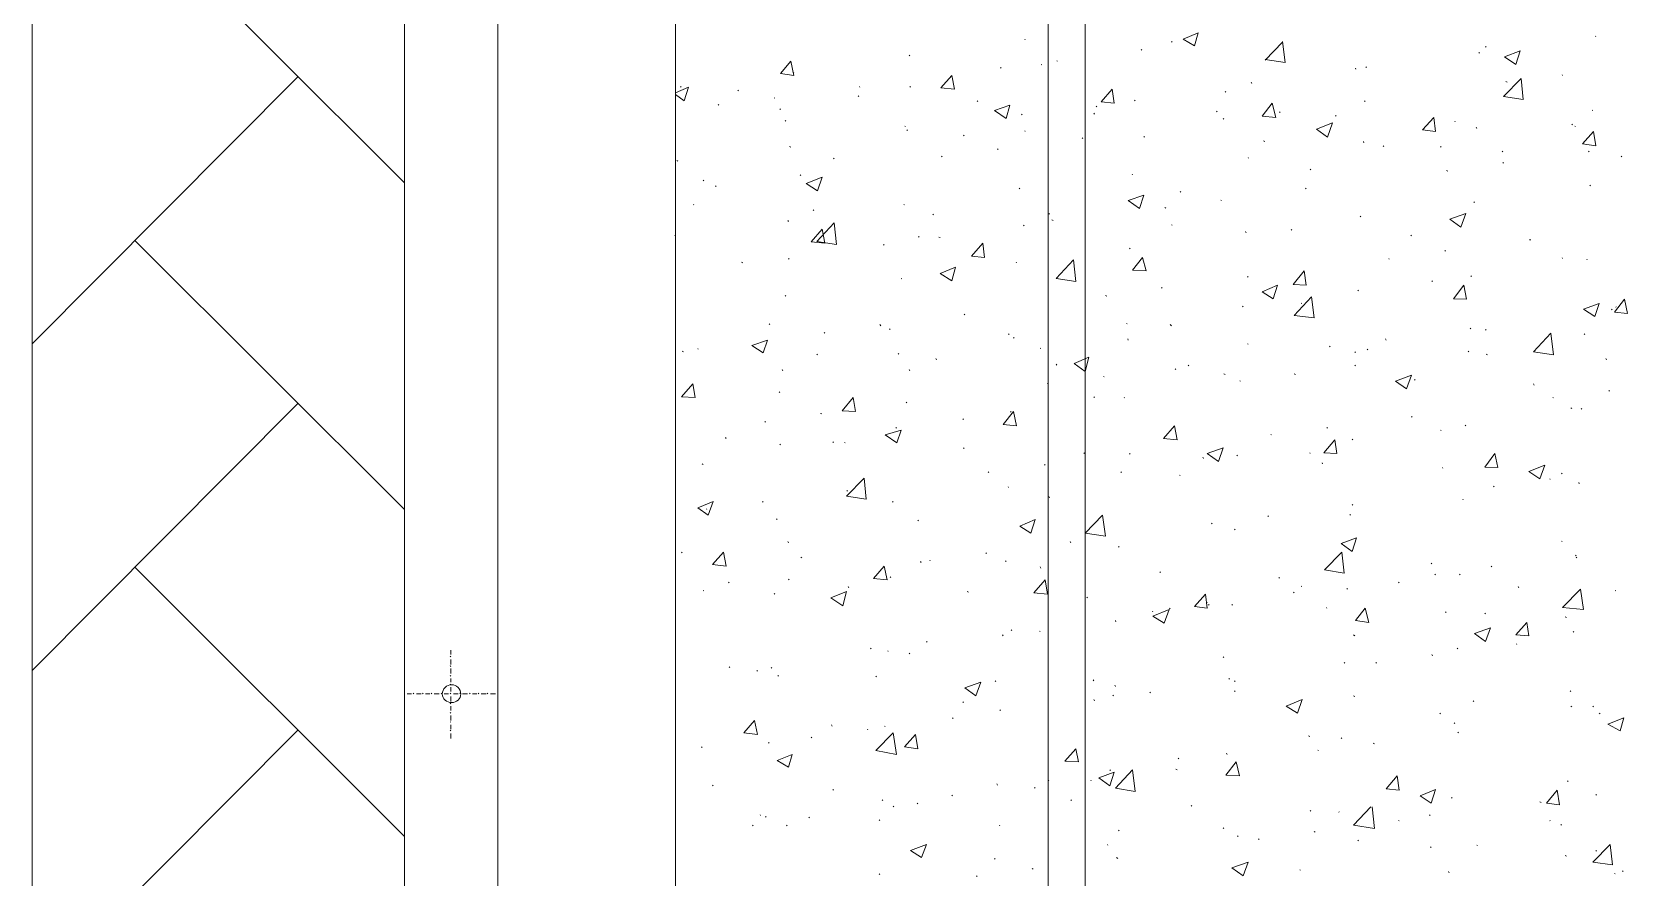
# Model space of a CAD drawing. Header units: millimetres. Extents: x 2928 to 3112, y 1220 to 1280.
# Drawn here: x 2939.241 to 2943.566, y 1258.21 to 1260.496 of the extents above; entities that cross this region are included whole.
import ezdxf

# ---------------------------------------------------------------- set-up
doc = ezdxf.new("R2010")
doc.units = ezdxf.units.MM

msp = doc.modelspace()

# ---------------------------------------------------------------- linework, layer by layer
at = {"color": 7, "linetype": 'Continuous', "lineweight": 5, "true_color": 0x000007}
msp.add_lwpolyline([(2939.24129, 1264.04895), (2939.24129, 1239.30359), (2939.24129, 1239.30359)], dxfattribs=at)
at = {"color": 252, "linetype": 'Continuous', "lineweight": 13, "true_color": 0x989898}
msp.add_lwpolyline([(2982.2769, 1240.06027), (2940.24797, 1240.06027), (2940.24797, 1263.2906), (2982.2769, 1263.2906)], close=True, dxfattribs=at)
at = {"color": 7, "linetype": 'Continuous', "lineweight": 20, "true_color": 0x000007}
msp.add_lwpolyline([(2954.85818, 1263.03893), (2954.85818, 1263.2906), (2940.24797, 1263.2906), (2940.24797, 1240.06027), (2954.82318, 1240.06027), (2954.82318, 1240.31361), (2940.49964, 1240.31361), (2940.49964, 1263.03893)], close=True, dxfattribs=at)
at = {"color": 253, "linetype": 'Continuous', "lineweight": 5, "true_color": 0x9a9a9a}
for points in [[(2940.97965, 1262.56226), (2981.54689, 1262.56226), (2981.54689, 1240.79028), (2940.97965, 1240.79028)], [(2941.98633, 1261.55224), (2980.53854, 1261.55224), (2980.53854, 1241.8003), (2941.98633, 1241.8003)]]:
    msp.add_lwpolyline(points, close=True, dxfattribs=at)
msp.add_lwpolyline([(2961.2116, 1241.9003), (2942.08633, 1241.9003), (2942.08633, 1247.74538), (2950.25144, 1247.74538), (2950.25144, 1256.61384), (2942.08633, 1256.61384), (2942.08633, 1261.45224), (2961.2116, 1261.45224), (2961.2116, 1249.1904)], dxfattribs=at)
at = {"color": 9, "linetype": 'Continuous', "lineweight": 13, "true_color": 0xbababa}
for points in [[(2940.24797, 1260.08889), (2939.51796, 1260.81723), (2939.51796, 1260.81723)], [(2939.24129, 1259.65388), (2939.95963, 1260.37556), (2939.95963, 1260.37556)], [(2940.24797, 1259.20554), (2939.51796, 1259.93389), (2939.51796, 1259.93389)], [(2939.24129, 1258.77054), (2939.95963, 1259.49221), (2939.95963, 1259.49221)], [(2940.24797, 1258.3222), (2939.51796, 1259.05054), (2939.51796, 1259.05054)], [(2939.24129, 1257.88719), (2939.95963, 1258.60887), (2939.95963, 1258.60887)]]:
    msp.add_lwpolyline(points, dxfattribs=at)
at = {"color": 92, "linetype": 'Continuous', "lineweight": 13, "true_color": 0x00b800}
for points in [[(2941.92466, 1260.47556), (2941.92299, 1260.47723), (2941.92299, 1260.47723)], [(2942.32133, 1260.4689), (2942.31966, 1260.47056), (2942.31966, 1260.47056)], [(2942.35133, 1260.47723), (2942.39133, 1260.4939), (2942.39133, 1260.4939)], [(2942.35133, 1260.47723), (2942.38133, 1260.4589), (2942.38133, 1260.4589)], [(2942.38133, 1260.4589), (2942.39133, 1260.4939), (2942.39133, 1260.4939)], [(2942.573, 1260.42056), (2942.61967, 1260.4689), (2942.61967, 1260.4689)], [(2942.62634, 1260.41389), (2942.61967, 1260.47056), (2942.61967, 1260.47056)], [(2943.16968, 1260.45556), (2943.16801, 1260.45723), (2943.16801, 1260.45723)], [(2943.46635, 1260.4839), (2943.46468, 1260.48556), (2943.46468, 1260.48556)], [(2941.26298, 1260.38389), (2941.29132, 1260.41723), (2941.29132, 1260.41723)], [(2941.29965, 1260.37889), (2941.29132, 1260.41723), (2941.29132, 1260.41723)], [(2941.61299, 1260.43223), (2941.61132, 1260.4339), (2941.61132, 1260.4339)], [(2942.01133, 1260.41723), (2942.00966, 1260.41889), (2942.00966, 1260.41889)], [(2942.23966, 1260.44723), (2942.238, 1260.4489), (2942.238, 1260.4489)], [(2942.573, 1260.42223), (2942.62634, 1260.41389), (2942.62634, 1260.41389)], [(2943.15134, 1260.4389), (2943.14968, 1260.44056), (2943.14968, 1260.44056)], [(2943.21968, 1260.42889), (2943.26135, 1260.44556), (2943.26135, 1260.44556)], [(2943.21968, 1260.42889), (2943.24968, 1260.40889), (2943.24968, 1260.40889)], [(2943.24968, 1260.40889), (2943.26135, 1260.44556), (2943.26135, 1260.44556)], [(2941.26298, 1260.38389), (2941.29965, 1260.37889), (2941.29965, 1260.37889)], [(2941.29965, 1260.38556), (2941.29798, 1260.38723), (2941.29798, 1260.38723)], [(2941.69632, 1260.34556), (2941.72632, 1260.37889), (2941.72632, 1260.37889)], [(2941.73299, 1260.34223), (2941.72632, 1260.37889), (2941.72632, 1260.37889)], [(2941.85966, 1260.39889), (2941.85799, 1260.40056), (2941.85799, 1260.40056)], [(2941.96966, 1260.40723), (2941.96799, 1260.40889), (2941.96799, 1260.40889)], [(2942.81801, 1260.39556), (2942.81634, 1260.39889), (2942.81634, 1260.39889)], [(2942.84634, 1260.40056), (2942.84467, 1260.40223), (2942.84467, 1260.40223)], [(2943.21634, 1260.32223), (2943.26468, 1260.37056), (2943.26468, 1260.37056)], [(2943.26968, 1260.31389), (2943.26468, 1260.37056), (2943.26468, 1260.37056)], [(2943.37635, 1260.37889), (2943.37468, 1260.38056), (2943.37468, 1260.38056)], [(2940.97965, 1260.33223), (2941.01465, 1260.34723), (2941.01465, 1260.34723)], [(2940.97965, 1260.32723), (2941.00298, 1260.31056), (2941.00298, 1260.31056)], [(2940.99465, 1260.34723), (2940.99298, 1260.34889), (2940.99298, 1260.34889)], [(2941.00298, 1260.31056), (2941.01465, 1260.34723), (2941.01465, 1260.34723)], [(2941.14965, 1260.33723), (2941.14798, 1260.33889), (2941.14798, 1260.33889)], [(2941.47465, 1260.32223), (2941.47299, 1260.32389), (2941.47299, 1260.32389)], [(2941.47799, 1260.34723), (2941.47632, 1260.34889), (2941.47632, 1260.34889)], [(2941.61465, 1260.34723), (2941.61299, 1260.34889), (2941.61299, 1260.34889)], [(2941.69632, 1260.34556), (2941.73299, 1260.34223), (2941.73299, 1260.34223)], [(2942.12966, 1260.30723), (2942.15966, 1260.34223), (2942.15966, 1260.34223)], [(2942.16466, 1260.30389), (2942.15966, 1260.34223), (2942.15966, 1260.34223)], [(2942.46633, 1260.33389), (2942.46467, 1260.33556), (2942.46467, 1260.33556)], [(2942.53633, 1260.35723), (2942.53467, 1260.36056), (2942.53467, 1260.36056)], [(2943.22634, 1260.36056), (2943.22301, 1260.36223), (2943.22301, 1260.36223)], [(2941.09631, 1260.29889), (2941.09465, 1260.30056), (2941.09465, 1260.30056)], [(2941.24798, 1260.31723), (2941.24632, 1260.31889), (2941.24632, 1260.31889)], [(2941.26298, 1260.28723), (2941.26132, 1260.28889), (2941.26132, 1260.28889)], [(2941.79632, 1260.30889), (2941.79466, 1260.31056), (2941.79466, 1260.31056)], [(2941.84132, 1260.28389), (2941.88299, 1260.29889), (2941.88299, 1260.29889)], [(2941.84132, 1260.28389), (2941.87299, 1260.26223), (2941.87299, 1260.26223)], [(2941.87299, 1260.26223), (2941.88299, 1260.29889), (2941.88299, 1260.29889)], [(2942.118, 1260.29389), (2942.11633, 1260.29556), (2942.11633, 1260.29556)], [(2942.12966, 1260.30723), (2942.16466, 1260.30389), (2942.16466, 1260.30389)], [(2942.22133, 1260.31056), (2942.21966, 1260.31223), (2942.21966, 1260.31223)], [(2942.443, 1260.28056), (2942.44133, 1260.28223), (2942.44133, 1260.28223)], [(2942.56467, 1260.26889), (2942.59134, 1260.30389), (2942.59134, 1260.30389)], [(2942.60134, 1260.26556), (2942.59134, 1260.30389), (2942.59134, 1260.30389)], [(2942.613, 1260.27889), (2942.61134, 1260.28056), (2942.61134, 1260.28056)], [(2942.84301, 1260.30889), (2942.84134, 1260.31056), (2942.84134, 1260.31056)], [(2943.21634, 1260.32223), (2943.26968, 1260.31389), (2943.26968, 1260.31389)], [(2943.45801, 1260.28389), (2943.45635, 1260.28556), (2943.45635, 1260.28556)], [(2941.27798, 1260.25556), (2941.27632, 1260.25723), (2941.27632, 1260.25723)], [(2941.60132, 1260.24056), (2941.59965, 1260.24223), (2941.59965, 1260.24223)], [(2941.91633, 1260.27223), (2941.91466, 1260.27389), (2941.91466, 1260.27389)], [(2942.11133, 1260.27389), (2942.10966, 1260.27723), (2942.10966, 1260.27723)], [(2942.46133, 1260.26056), (2942.45967, 1260.26223), (2942.45967, 1260.26223)], [(2942.56467, 1260.26889), (2942.60134, 1260.26556), (2942.60134, 1260.26556)], [(2942.71134, 1260.23389), (2942.75467, 1260.25056), (2942.75467, 1260.25056)], [(2942.74134, 1260.21223), (2942.75467, 1260.25056), (2942.75467, 1260.25056)], [(2942.76467, 1260.26889), (2942.763, 1260.27056), (2942.763, 1260.27056)], [(2942.99801, 1260.23223), (2943.02801, 1260.26556), (2943.02801, 1260.26556)], [(2943.03301, 1260.22723), (2943.02801, 1260.26556), (2943.02801, 1260.26556)], [(2943.08634, 1260.25389), (2943.08468, 1260.25556), (2943.08468, 1260.25556)], [(2943.14468, 1260.23556), (2943.14301, 1260.23889), (2943.14301, 1260.23889)], [(2943.40301, 1260.24556), (2943.40135, 1260.24723), (2943.40135, 1260.24723)], [(2943.41135, 1260.24056), (2943.40968, 1260.24223), (2943.40968, 1260.24223)], [(2941.60632, 1260.23056), (2941.60465, 1260.23223), (2941.60465, 1260.23223)], [(2941.75966, 1260.21556), (2941.75799, 1260.21723), (2941.75799, 1260.21723)], [(2941.92466, 1260.22723), (2941.92299, 1260.22889), (2941.92299, 1260.22889)], [(2942.07966, 1260.20889), (2942.07799, 1260.21056), (2942.07799, 1260.21056)], [(2942.24633, 1260.21223), (2942.24466, 1260.21389), (2942.24466, 1260.21389)], [(2942.57134, 1260.20056), (2942.568, 1260.20223), (2942.568, 1260.20223)], [(2942.71134, 1260.23389), (2942.74134, 1260.21223), (2942.74134, 1260.21223)], [(2942.83967, 1260.19723), (2942.83801, 1260.20056), (2942.83801, 1260.20056)], [(2942.99801, 1260.23223), (2943.03301, 1260.22723), (2943.03301, 1260.22723)], [(2943.42968, 1260.19389), (2943.45968, 1260.22723), (2943.45968, 1260.22723)], [(2943.42968, 1260.19389), (2943.46635, 1260.18889), (2943.46635, 1260.18889)], [(2943.46635, 1260.18889), (2943.45968, 1260.22723), (2943.45968, 1260.22723)], [(2941.29132, 1260.18556), (2941.28798, 1260.18722), (2941.28798, 1260.18722)], [(2941.40799, 1260.15389), (2941.40632, 1260.15556), (2941.40632, 1260.15556)], [(2941.69966, 1260.15889), (2941.69799, 1260.16056), (2941.69799, 1260.16056)], [(2941.85132, 1260.17889), (2941.84966, 1260.18056), (2941.84966, 1260.18056)], [(2942.528, 1260.15556), (2942.52633, 1260.15722), (2942.52633, 1260.15722)], [(2942.89301, 1260.18722), (2942.89134, 1260.18889), (2942.89134, 1260.18889)], [(2943.04801, 1260.18556), (2943.04634, 1260.18722), (2943.04634, 1260.18722)], [(2943.21468, 1260.17222), (2943.21301, 1260.17389), (2943.21301, 1260.17389)], [(2943.44801, 1260.17222), (2943.44635, 1260.17389), (2943.44635, 1260.17389)], [(2943.53635, 1260.15889), (2943.53468, 1260.16056), (2943.53468, 1260.16056)], [(2940.98631, 1260.14722), (2940.98298, 1260.14889), (2940.98298, 1260.14889)], [(2941.31798, 1260.10889), (2941.31632, 1260.11056), (2941.31632, 1260.11056)], [(2942.21466, 1260.11056), (2942.213, 1260.11222), (2942.213, 1260.11222)], [(2942.69634, 1260.12389), (2942.69467, 1260.12556), (2942.69467, 1260.12556)], [(2943.06634, 1260.12056), (2943.06301, 1260.12222), (2943.06301, 1260.12222)], [(2943.21634, 1260.14222), (2943.21468, 1260.14389), (2943.21468, 1260.14389)], [(2941.05631, 1260.09389), (2941.05465, 1260.09556), (2941.05465, 1260.09556)], [(2941.08965, 1260.07889), (2941.08798, 1260.08056), (2941.08798, 1260.08056)], [(2941.33298, 1260.08722), (2941.37632, 1260.10389), (2941.37632, 1260.10389)], [(2941.33298, 1260.08722), (2941.36298, 1260.06722), (2941.36298, 1260.06722)], [(2941.36298, 1260.06722), (2941.37632, 1260.10389), (2941.37632, 1260.10389)], [(2941.90966, 1260.07222), (2941.90799, 1260.07389), (2941.90799, 1260.07389)], [(2942.34467, 1260.06389), (2942.343, 1260.06556), (2942.343, 1260.06556)], [(2942.683, 1260.07222), (2942.68134, 1260.07389), (2942.68134, 1260.07389)], [(2943.45135, 1260.08056), (2943.44968, 1260.08222), (2943.44968, 1260.08222)], [(2941.02965, 1260.02889), (2941.02798, 1260.03056), (2941.02798, 1260.03056)], [(2941.59799, 1260.02889), (2941.59632, 1260.03056), (2941.59632, 1260.03056)], [(2942.203, 1260.04056), (2942.24466, 1260.05556), (2942.24466, 1260.05556)], [(2942.203, 1260.04056), (2942.233, 1260.01889), (2942.233, 1260.01889)], [(2942.233, 1260.01889), (2942.24466, 1260.05556), (2942.24466, 1260.05556)], [(2942.30466, 1260.02056), (2942.30133, 1260.02222), (2942.30133, 1260.02222)], [(2942.45467, 1260.04056), (2942.453, 1260.04222), (2942.453, 1260.04222)], [(2943.13801, 1260.03556), (2943.13634, 1260.03722), (2943.13634, 1260.03722)], [(2941.28465, 1259.98389), (2941.28298, 1259.98722), (2941.28298, 1259.98722)], [(2941.35298, 1260.01389), (2941.35132, 1260.01556), (2941.35132, 1260.01556)], [(2941.36132, 1259.93055), (2941.40799, 1259.98056), (2941.40799, 1259.98056)], [(2941.41465, 1259.92222), (2941.40799, 1259.98056), (2941.40799, 1259.98056)], [(2941.67632, 1260.00222), (2941.67466, 1260.00389), (2941.67466, 1260.00389)], [(2941.98966, 1260.00389), (2941.98799, 1260.00556), (2941.98799, 1260.00556)], [(2941.99966, 1259.98722), (2941.99633, 1259.98889), (2941.99633, 1259.98889)], [(2942.83134, 1259.99722), (2942.82967, 1259.99889), (2942.82967, 1259.99889)], [(2943.07134, 1259.99056), (2943.11468, 1260.00556), (2943.11468, 1260.00556)], [(2943.07134, 1259.99056), (2943.10134, 1259.96889), (2943.10134, 1259.96889)], [(2943.10134, 1259.96889), (2943.11468, 1260.00556), (2943.11468, 1260.00556)], [(2940.97965, 1259.94555), (2940.97798, 1259.94722), (2940.97798, 1259.94722)], [(2941.34632, 1259.92889), (2941.37632, 1259.96389), (2941.37632, 1259.96389)], [(2941.38298, 1259.92555), (2941.37632, 1259.96389), (2941.37632, 1259.96389)], [(2941.63799, 1259.94222), (2941.63632, 1259.94389), (2941.63632, 1259.94389)], [(2941.69466, 1259.94055), (2941.69132, 1259.94222), (2941.69132, 1259.94222)], [(2941.92133, 1259.97222), (2941.91966, 1259.97389), (2941.91966, 1259.97389)], [(2942.32133, 1259.97389), (2942.31966, 1259.97556), (2942.31966, 1259.97556)], [(2942.52133, 1259.95389), (2942.51967, 1259.95722), (2942.51967, 1259.95722)], [(2942.64467, 1259.96055), (2942.643, 1259.96222), (2942.643, 1259.96222)], [(2942.96801, 1259.94555), (2942.96634, 1259.94722), (2942.96634, 1259.94722)], [(2943.28801, 1259.93389), (2943.28635, 1259.93555), (2943.28635, 1259.93555)], [(2943.28968, 1259.93389), (2943.28801, 1259.93555), (2943.28801, 1259.93555)], [(2941.34632, 1259.92889), (2941.38298, 1259.92555), (2941.38298, 1259.92555)], [(2941.36132, 1259.93055), (2941.41465, 1259.92222), (2941.41465, 1259.92222)], [(2941.54299, 1259.92055), (2941.54132, 1259.92222), (2941.54132, 1259.92222)], [(2941.77966, 1259.89055), (2941.80966, 1259.92555), (2941.80966, 1259.92555)], [(2941.77966, 1259.89055), (2941.81466, 1259.88722), (2941.81466, 1259.88722)], [(2941.81466, 1259.88722), (2941.80966, 1259.92555), (2941.80966, 1259.92555)], [(2942.208, 1259.91055), (2942.20633, 1259.91222), (2942.20633, 1259.91222)], [(2943.05968, 1259.90389), (2943.05801, 1259.90555), (2943.05801, 1259.90555)], [(2941.16132, 1259.87222), (2941.15798, 1259.87389), (2941.15798, 1259.87389)], [(2941.28632, 1259.88222), (2941.28465, 1259.88389), (2941.28465, 1259.88389)], [(2941.69466, 1259.84389), (2941.73632, 1259.86055), (2941.73632, 1259.86055)], [(2941.72632, 1259.82389), (2941.73632, 1259.86055), (2941.73632, 1259.86055)], [(2941.90133, 1259.87222), (2941.89966, 1259.87389), (2941.89966, 1259.87389)], [(2942.00799, 1259.83055), (2942.05466, 1259.88055), (2942.05466, 1259.88055)], [(2942.06133, 1259.82222), (2942.05466, 1259.88055), (2942.05466, 1259.88055)], [(2942.21466, 1259.85222), (2942.24133, 1259.88722), (2942.24133, 1259.88722)], [(2942.21466, 1259.85222), (2942.25133, 1259.85055), (2942.25133, 1259.85055)], [(2942.25133, 1259.85055), (2942.24133, 1259.88722), (2942.24133, 1259.88722)], [(2942.648, 1259.81389), (2942.678, 1259.85055), (2942.678, 1259.85055)], [(2942.683, 1259.81222), (2942.678, 1259.85055), (2942.678, 1259.85055)], [(2942.90801, 1259.88222), (2942.90634, 1259.88389), (2942.90634, 1259.88389)], [(2943.37635, 1259.88389), (2943.37468, 1259.88555), (2943.37468, 1259.88555)], [(2943.44301, 1259.88055), (2943.44135, 1259.88222), (2943.44135, 1259.88222)], [(2941.59132, 1259.82889), (2941.58965, 1259.83055), (2941.58965, 1259.83055)], [(2941.69466, 1259.84389), (2941.72632, 1259.82389), (2941.72632, 1259.82389)], [(2942.00799, 1259.83055), (2942.06133, 1259.82222), (2942.06133, 1259.82222)], [(2942.29466, 1259.80389), (2942.293, 1259.80555), (2942.293, 1259.80555)], [(2942.52633, 1259.83389), (2942.52467, 1259.83555), (2942.52467, 1259.83555)], [(2942.56467, 1259.79389), (2942.60634, 1259.81222), (2942.60634, 1259.81222)], [(2942.59467, 1259.77555), (2942.60634, 1259.81222), (2942.60634, 1259.81222)], [(2942.648, 1259.81389), (2942.683, 1259.81222), (2942.683, 1259.81222)], [(2943.02467, 1259.82222), (2943.02301, 1259.82389), (2943.02301, 1259.82389)], [(2943.08134, 1259.77555), (2943.10968, 1259.81222), (2943.10968, 1259.81222)], [(2943.11634, 1259.77389), (2943.10968, 1259.81222), (2943.10968, 1259.81222)], [(2943.12968, 1259.83555), (2943.12801, 1259.83722), (2943.12801, 1259.83722)], [(2941.27798, 1259.78222), (2941.27632, 1259.78389), (2941.27632, 1259.78389)], [(2942.14466, 1259.78222), (2942.14133, 1259.78389), (2942.14133, 1259.78389)], [(2942.56467, 1259.79389), (2942.59467, 1259.77555), (2942.59467, 1259.77555)], [(2942.65134, 1259.73055), (2942.698, 1259.78055), (2942.698, 1259.78055)], [(2942.67134, 1259.76222), (2942.66967, 1259.76389), (2942.66967, 1259.76389)], [(2942.70467, 1259.72388), (2942.698, 1259.78055), (2942.698, 1259.78055)], [(2942.82467, 1259.79722), (2942.82301, 1259.79889), (2942.82301, 1259.79889)], [(2943.08134, 1259.77555), (2943.11634, 1259.77389), (2943.11634, 1259.77389)], [(2943.43301, 1259.74722), (2943.47468, 1259.76222), (2943.47468, 1259.76222)], [(2943.46301, 1259.72722), (2943.47468, 1259.76222), (2943.47468, 1259.76222)], [(2943.51635, 1259.73889), (2943.54302, 1259.77389), (2943.54302, 1259.77389)], [(2943.55135, 1259.73555), (2943.54302, 1259.77389), (2943.54302, 1259.77389)], [(2941.76132, 1259.73222), (2941.75966, 1259.73389), (2941.75966, 1259.73389)], [(2942.513, 1259.75389), (2942.51133, 1259.75555), (2942.51133, 1259.75555)], [(2942.65134, 1259.73055), (2942.70467, 1259.72388), (2942.70467, 1259.72388)], [(2943.43301, 1259.74722), (2943.46301, 1259.72722), (2943.46301, 1259.72722)], [(2943.50968, 1259.74555), (2943.50802, 1259.74722), (2943.50802, 1259.74722)], [(2943.51635, 1259.73889), (2943.55135, 1259.73555), (2943.55135, 1259.73555)], [(2943.52135, 1259.75222), (2943.51968, 1259.75389), (2943.51968, 1259.75389)], [(2941.23465, 1259.70555), (2941.23298, 1259.70722), (2941.23298, 1259.70722)], [(2941.38298, 1259.68222), (2941.38132, 1259.68388), (2941.38132, 1259.68388)], [(2941.53465, 1259.70222), (2941.53132, 1259.70555), (2941.53132, 1259.70555)], [(2941.55965, 1259.69222), (2941.55799, 1259.69388), (2941.55799, 1259.69388)], [(2941.88133, 1259.67888), (2941.87966, 1259.68055), (2941.87966, 1259.68055)], [(2942.19966, 1259.70722), (2942.198, 1259.70888), (2942.198, 1259.70888)], [(2942.31966, 1259.70222), (2942.31633, 1259.70555), (2942.31633, 1259.70555)], [(2943.12801, 1259.69388), (2943.12634, 1259.69555), (2943.12634, 1259.69555)], [(2943.16968, 1259.69055), (2943.16801, 1259.69222), (2943.16801, 1259.69222)], [(2943.29801, 1259.63222), (2943.34468, 1259.68222), (2943.34468, 1259.68222)], [(2943.35135, 1259.62388), (2943.34468, 1259.68222), (2943.34468, 1259.68222)], [(2943.43635, 1259.67888), (2943.43468, 1259.68055), (2943.43468, 1259.68055)], [(2941.00131, 1259.63222), (2940.99798, 1259.63388), (2940.99798, 1259.63388)], [(2941.04131, 1259.63888), (2941.03965, 1259.64055), (2941.03965, 1259.64055)], [(2941.18632, 1259.64888), (2941.22798, 1259.66388), (2941.22798, 1259.66388)], [(2941.18632, 1259.64888), (2941.21632, 1259.62888), (2941.21632, 1259.62888)], [(2941.21632, 1259.62888), (2941.22798, 1259.66388), (2941.22798, 1259.66388)], [(2941.89466, 1259.66888), (2941.89299, 1259.67055), (2941.89299, 1259.67055)], [(2941.96633, 1259.64055), (2941.96466, 1259.64222), (2941.96466, 1259.64222)], [(2942.203, 1259.66388), (2942.20133, 1259.66722), (2942.20133, 1259.66722)], [(2942.52633, 1259.65222), (2942.52467, 1259.65388), (2942.52467, 1259.65388)], [(2942.748, 1259.64555), (2942.74634, 1259.64722), (2942.74634, 1259.64722)], [(2942.81634, 1259.63055), (2942.81467, 1259.63222), (2942.81467, 1259.63222)], [(2942.84967, 1259.63722), (2942.84801, 1259.63888), (2942.84801, 1259.63888)], [(2942.89967, 1259.66388), (2942.89801, 1259.66722), (2942.89801, 1259.66722)], [(2943.12301, 1259.63222), (2943.12134, 1259.63388), (2943.12134, 1259.63388)], [(2943.29801, 1259.63222), (2943.35135, 1259.62388), (2943.35135, 1259.62388)], [(2941.36298, 1259.62388), (2941.36132, 1259.62555), (2941.36132, 1259.62555)], [(2941.58299, 1259.62555), (2941.58132, 1259.62722), (2941.58132, 1259.62722)], [(2941.68466, 1259.61055), (2941.68299, 1259.61388), (2941.68299, 1259.61388)], [(2942.00966, 1259.59555), (2942.00799, 1259.59888), (2942.00799, 1259.59888)], [(2942.05633, 1259.60055), (2942.09633, 1259.61722), (2942.09633, 1259.61722)], [(2942.05633, 1259.60055), (2942.08633, 1259.57888), (2942.08633, 1259.57888)], [(2942.08633, 1259.57888), (2942.09633, 1259.61722), (2942.09633, 1259.61722)], [(2942.36633, 1259.59388), (2942.36467, 1259.59555), (2942.36467, 1259.59555)], [(2942.81634, 1259.59388), (2942.81467, 1259.59555), (2942.81467, 1259.59555)], [(2943.17301, 1259.62388), (2943.16968, 1259.62555), (2943.16968, 1259.62555)], [(2943.49468, 1259.61055), (2943.49301, 1259.61388), (2943.49301, 1259.61388)], [(2940.99631, 1259.51055), (2941.02631, 1259.54555), (2941.02631, 1259.54555)], [(2941.03298, 1259.50888), (2941.02631, 1259.54555), (2941.02631, 1259.54555)], [(2941.26965, 1259.58055), (2941.26798, 1259.58388), (2941.26798, 1259.58388)], [(2941.61299, 1259.58055), (2941.61132, 1259.58388), (2941.61132, 1259.58388)], [(2941.98633, 1259.54555), (2941.98466, 1259.54722), (2941.98466, 1259.54722)], [(2942.138, 1259.56388), (2942.13633, 1259.56555), (2942.13633, 1259.56555)], [(2942.33133, 1259.58388), (2942.32967, 1259.58555), (2942.32967, 1259.58555)], [(2942.46467, 1259.57055), (2942.46133, 1259.57222), (2942.46133, 1259.57222)], [(2942.50633, 1259.55222), (2942.50467, 1259.55388), (2942.50467, 1259.55388)], [(2942.65467, 1259.57055), (2942.65134, 1259.57222), (2942.65134, 1259.57222)], [(2942.92467, 1259.55222), (2942.96801, 1259.56888), (2942.96801, 1259.56888)], [(2942.92467, 1259.55222), (2942.95467, 1259.53222), (2942.95467, 1259.53222)], [(2942.95467, 1259.53222), (2942.96801, 1259.56888), (2942.96801, 1259.56888)], [(2942.97801, 1259.55555), (2942.97634, 1259.55722), (2942.97634, 1259.55722)], [(2943.29968, 1259.54222), (2943.29801, 1259.54555), (2943.29801, 1259.54555)], [(2940.99631, 1259.51055), (2941.03298, 1259.50888), (2941.03298, 1259.50888)], [(2941.26132, 1259.52222), (2941.25965, 1259.52388), (2941.25965, 1259.52388)], [(2941.42965, 1259.47221), (2941.45965, 1259.50888), (2941.45965, 1259.50888)], [(2941.46632, 1259.47055), (2941.45965, 1259.50888), (2941.45965, 1259.50888)], [(2942.11133, 1259.50888), (2942.10966, 1259.51055), (2942.10966, 1259.51055)], [(2942.193, 1259.50722), (2942.19133, 1259.50888), (2942.19133, 1259.50888)], [(2943.35135, 1259.50722), (2943.34968, 1259.50888), (2943.34968, 1259.50888)], [(2943.50302, 1259.52555), (2943.50135, 1259.52722), (2943.50135, 1259.52722)], [(2941.37465, 1259.46388), (2941.37132, 1259.46555), (2941.37132, 1259.46555)], [(2941.42965, 1259.47221), (2941.46632, 1259.47055), (2941.46632, 1259.47055)], [(2941.60465, 1259.49388), (2941.60299, 1259.49555), (2941.60299, 1259.49555)], [(2941.86466, 1259.43555), (2941.89299, 1259.47055), (2941.89299, 1259.47055)], [(2941.88633, 1259.46888), (2941.88466, 1259.47055), (2941.88466, 1259.47055)], [(2941.90133, 1259.43221), (2941.89299, 1259.47055), (2941.89299, 1259.47055)], [(2943.40135, 1259.47888), (2943.39801, 1259.48055), (2943.39801, 1259.48055)], [(2943.42801, 1259.47721), (2943.42635, 1259.47888), (2943.42635, 1259.47888)], [(2941.22298, 1259.44221), (2941.22132, 1259.44388), (2941.22132, 1259.44388)], [(2941.54632, 1259.40721), (2941.58965, 1259.42055), (2941.58965, 1259.42055)], [(2941.57632, 1259.42555), (2941.57465, 1259.42721), (2941.57465, 1259.42721)], [(2941.57799, 1259.38555), (2941.58965, 1259.42055), (2941.58965, 1259.42055)], [(2941.75799, 1259.44888), (2941.75632, 1259.45055), (2941.75632, 1259.45055)], [(2941.86466, 1259.43555), (2941.90133, 1259.43221), (2941.90133, 1259.43221)], [(2942.298, 1259.39721), (2942.328, 1259.43221), (2942.328, 1259.43221)], [(2942.33467, 1259.39388), (2942.328, 1259.43221), (2942.328, 1259.43221)], [(2942.74134, 1259.42555), (2942.73967, 1259.42721), (2942.73967, 1259.42721)], [(2942.96967, 1259.45555), (2942.96801, 1259.45721), (2942.96801, 1259.45721)], [(2943.04801, 1259.41888), (2943.04634, 1259.42055), (2943.04634, 1259.42055)], [(2943.11468, 1259.43221), (2943.11301, 1259.43388), (2943.11301, 1259.43388)], [(2941.11631, 1259.39721), (2941.11465, 1259.40055), (2941.11465, 1259.40055)], [(2941.26298, 1259.38055), (2941.26132, 1259.38221), (2941.26132, 1259.38221)], [(2941.40632, 1259.38721), (2941.40465, 1259.38888), (2941.40465, 1259.38888)], [(2941.43799, 1259.38555), (2941.43632, 1259.38721), (2941.43632, 1259.38721)], [(2941.54632, 1259.40721), (2941.57799, 1259.38555), (2941.57799, 1259.38555)], [(2941.75966, 1259.37055), (2941.75799, 1259.37221), (2941.75799, 1259.37221)], [(2942.298, 1259.39721), (2942.33467, 1259.39388), (2942.33467, 1259.39388)], [(2942.41633, 1259.35721), (2942.45967, 1259.37221), (2942.45967, 1259.37221)], [(2942.44633, 1259.33555), (2942.45967, 1259.37221), (2942.45967, 1259.37221)], [(2942.58967, 1259.40721), (2942.588, 1259.40888), (2942.588, 1259.40888)], [(2942.73134, 1259.35888), (2942.76134, 1259.39388), (2942.76134, 1259.39388)], [(2942.76634, 1259.35721), (2942.76134, 1259.39388), (2942.76134, 1259.39388)], [(2942.80967, 1259.39388), (2942.80801, 1259.39555), (2942.80801, 1259.39555)], [(2941.05465, 1259.32721), (2941.05131, 1259.32888), (2941.05131, 1259.32888)], [(2942.08466, 1259.35721), (2942.08299, 1259.35888), (2942.08299, 1259.35888)], [(2942.208, 1259.35555), (2942.20633, 1259.35721), (2942.20633, 1259.35721)], [(2942.40633, 1259.34388), (2942.40467, 1259.34721), (2942.40467, 1259.34721)], [(2942.41633, 1259.35721), (2942.44633, 1259.33555), (2942.44633, 1259.33555)], [(2942.498, 1259.35055), (2942.49633, 1259.35221), (2942.49633, 1259.35221)], [(2942.69467, 1259.35721), (2942.693, 1259.35888), (2942.693, 1259.35888)], [(2942.728, 1259.32888), (2942.72634, 1259.33221), (2942.72634, 1259.33221)], [(2942.73134, 1259.35888), (2942.76634, 1259.35721), (2942.76634, 1259.35721)], [(2943.16634, 1259.32055), (2943.19301, 1259.35721), (2943.19301, 1259.35721)], [(2943.20134, 1259.31888), (2943.19301, 1259.35721), (2943.19301, 1259.35721)], [(2941.44132, 1259.24221), (2941.48965, 1259.29055), (2941.48965, 1259.29055)], [(2941.49465, 1259.23388), (2941.48965, 1259.29055), (2941.48965, 1259.29055)], [(2941.82632, 1259.30555), (2941.82466, 1259.30721), (2941.82466, 1259.30721)], [(2941.97799, 1259.32555), (2941.97633, 1259.32721), (2941.97633, 1259.32721)], [(2942.18466, 1259.30555), (2942.183, 1259.30721), (2942.183, 1259.30721)], [(2942.343, 1259.29721), (2942.34133, 1259.29888), (2942.34133, 1259.29888)], [(2943.05301, 1259.31721), (2943.05134, 1259.31888), (2943.05134, 1259.31888)], [(2943.16634, 1259.32055), (2943.20134, 1259.31888), (2943.20134, 1259.31888)], [(2943.28468, 1259.30888), (2943.32801, 1259.32555), (2943.32801, 1259.32555)], [(2943.28468, 1259.30888), (2943.31468, 1259.28888), (2943.31468, 1259.28888)], [(2943.31468, 1259.28888), (2943.32801, 1259.32555), (2943.32801, 1259.32555)], [(2943.34301, 1259.28721), (2943.34135, 1259.28888), (2943.34135, 1259.28888)], [(2943.37468, 1259.30221), (2943.37301, 1259.30388), (2943.37301, 1259.30388)], [(2941.44132, 1259.24221), (2941.49465, 1259.23388), (2941.49465, 1259.23388)], [(2941.44465, 1259.25554), (2941.44299, 1259.25721), (2941.44299, 1259.25721)], [(2941.87966, 1259.26555), (2941.87799, 1259.26721), (2941.87799, 1259.26721)], [(2943.19134, 1259.26721), (2943.18968, 1259.26888), (2943.18968, 1259.26888)], [(2943.42135, 1259.27555), (2943.41968, 1259.27888), (2943.41968, 1259.27888)], [(2941.03965, 1259.21054), (2941.08131, 1259.22721), (2941.08131, 1259.22721)], [(2941.03965, 1259.21054), (2941.06798, 1259.19054), (2941.06798, 1259.19054)], [(2941.06465, 1259.20554), (2941.06298, 1259.20721), (2941.06298, 1259.20721)], [(2941.06798, 1259.19054), (2941.08131, 1259.22721), (2941.08131, 1259.22721)], [(2941.21632, 1259.22554), (2941.21465, 1259.22721), (2941.21465, 1259.22721)], [(2941.56799, 1259.22554), (2941.56632, 1259.22721), (2941.56632, 1259.22721)], [(2941.98966, 1259.23721), (2941.98799, 1259.24054), (2941.98799, 1259.24054)], [(2942.80967, 1259.21721), (2942.80801, 1259.21888), (2942.80801, 1259.21888)], [(2943.10801, 1259.23221), (2943.10634, 1259.23388), (2943.10634, 1259.23388)], [(2941.25465, 1259.17888), (2941.25298, 1259.18054), (2941.25298, 1259.18054)], [(2941.63632, 1259.17554), (2941.63466, 1259.17721), (2941.63466, 1259.17721)], [(2941.90966, 1259.16054), (2941.95133, 1259.17888), (2941.95133, 1259.17888)], [(2941.90966, 1259.16054), (2941.93966, 1259.14221), (2941.93966, 1259.14221)], [(2941.93966, 1259.14221), (2941.95133, 1259.17888), (2941.95133, 1259.17888)], [(2942.08633, 1259.14221), (2942.133, 1259.19054), (2942.133, 1259.19054)], [(2942.14133, 1259.13388), (2942.133, 1259.19054), (2942.133, 1259.19054)], [(2942.42967, 1259.16721), (2942.428, 1259.16888), (2942.428, 1259.16888)], [(2942.58134, 1259.18721), (2942.57967, 1259.18888), (2942.57967, 1259.18888)], [(2942.80301, 1259.19054), (2942.80134, 1259.19221), (2942.80134, 1259.19221)], [(2941.28465, 1259.11554), (2941.28298, 1259.11888), (2941.28298, 1259.11888)], [(2942.04799, 1259.11554), (2942.04633, 1259.11888), (2942.04633, 1259.11888)], [(2942.08633, 1259.14221), (2942.14133, 1259.13388), (2942.14133, 1259.13388)], [(2942.49133, 1259.15054), (2942.48967, 1259.15221), (2942.48967, 1259.15221)], [(2942.778, 1259.11388), (2942.81967, 1259.12888), (2942.81967, 1259.12888)], [(2942.778, 1259.11388), (2942.80801, 1259.09221), (2942.80801, 1259.09221)], [(2942.80801, 1259.09221), (2942.81967, 1259.12888), (2942.81967, 1259.12888)], [(2943.37468, 1259.11888), (2943.37301, 1259.12054), (2943.37301, 1259.12054)], [(2940.99798, 1259.08888), (2940.99631, 1259.09054), (2940.99631, 1259.09054)], [(2941.07965, 1259.05721), (2941.10965, 1259.09054), (2941.10965, 1259.09054)], [(2941.11631, 1259.05221), (2941.10965, 1259.09054), (2941.10965, 1259.09054)], [(2941.32132, 1259.07554), (2941.31798, 1259.07721), (2941.31798, 1259.07721)], [(2941.66799, 1259.06721), (2941.66632, 1259.06888), (2941.66632, 1259.06888)], [(2941.81966, 1259.08721), (2941.81799, 1259.08888), (2941.81799, 1259.08888)], [(2942.178, 1259.10388), (2942.17633, 1259.10554), (2942.17633, 1259.10554)], [(2942.733, 1259.04221), (2942.77967, 1259.09054), (2942.77967, 1259.09054)], [(2942.78634, 1259.03388), (2942.77967, 1259.09054), (2942.77967, 1259.09054)], [(2943.41301, 1259.08054), (2943.41135, 1259.08221), (2943.41135, 1259.08221)], [(2943.41468, 1259.07554), (2943.41301, 1259.07721), (2943.41301, 1259.07721)], [(2941.07965, 1259.05721), (2941.11631, 1259.05221), (2941.11631, 1259.05221)], [(2941.51465, 1259.01887), (2941.54299, 1259.05221), (2941.54299, 1259.05221)], [(2941.55132, 1259.01554), (2941.54299, 1259.05221), (2941.54299, 1259.05221)], [(2941.64299, 1259.06221), (2941.64132, 1259.06554), (2941.64132, 1259.06554)], [(2941.87299, 1259.06554), (2941.87133, 1259.06721), (2941.87133, 1259.06721)], [(2941.96633, 1259.04721), (2941.96466, 1259.05054), (2941.96466, 1259.05054)], [(2942.28966, 1259.03554), (2942.288, 1259.03721), (2942.288, 1259.03721)], [(2942.733, 1259.04221), (2942.78634, 1259.03388), (2942.78634, 1259.03388)], [(2943.02301, 1259.05888), (2943.02134, 1259.06054), (2943.02134, 1259.06054)], [(2943.03301, 1259.02887), (2943.03134, 1259.03054), (2943.03134, 1259.03054)], [(2943.09968, 1259.02887), (2943.09801, 1259.03054), (2943.09801, 1259.03054)], [(2943.18468, 1259.05054), (2943.18301, 1259.05221), (2943.18301, 1259.05221)], [(2941.05631, 1258.98554), (2941.05465, 1258.98721), (2941.05465, 1258.98721)], [(2941.12465, 1259.00721), (2941.12298, 1259.00887), (2941.12298, 1259.00887)], [(2941.28632, 1259.01554), (2941.28465, 1259.01721), (2941.28465, 1259.01721)], [(2941.39965, 1258.96721), (2941.44132, 1258.98387), (2941.44132, 1258.98387)], [(2941.43132, 1258.94554), (2941.44132, 1258.98387), (2941.44132, 1258.98387)], [(2941.44799, 1258.99387), (2941.44632, 1258.99721), (2941.44632, 1258.99721)], [(2941.51465, 1259.01887), (2941.55132, 1259.01554), (2941.55132, 1259.01554)], [(2941.56132, 1259.02221), (2941.55965, 1259.02387), (2941.55965, 1259.02387)], [(2941.77132, 1258.98221), (2941.76799, 1258.98387), (2941.76799, 1258.98387)], [(2941.94799, 1258.98054), (2941.97799, 1259.01554), (2941.97799, 1259.01554)], [(2941.98466, 1258.97721), (2941.97799, 1259.01554), (2941.97799, 1259.01554)], [(2942.61134, 1259.02054), (2942.60967, 1259.02221), (2942.60967, 1259.02221)], [(2942.67134, 1258.99721), (2942.66967, 1258.99887), (2942.66967, 1258.99887)], [(2942.79467, 1258.99054), (2942.793, 1258.99221), (2942.793, 1258.99221)], [(2942.93467, 1259.00721), (2942.93301, 1259.00887), (2942.93301, 1259.00887)], [(2943.25801, 1258.99387), (2943.25634, 1258.99721), (2943.25634, 1258.99721)], [(2943.37635, 1258.94054), (2943.42468, 1258.99054), (2943.42468, 1258.99054)], [(2943.43301, 1258.93554), (2943.42468, 1258.99054), (2943.42468, 1258.99054)], [(2943.51968, 1258.98554), (2943.51802, 1258.98721), (2943.51802, 1258.98721)], [(2941.24798, 1258.97721), (2941.24632, 1258.97887), (2941.24632, 1258.97887)], [(2941.39965, 1258.96721), (2941.43132, 1258.94554), (2941.43132, 1258.94554)], [(2941.94799, 1258.98054), (2941.98466, 1258.97721), (2941.98466, 1258.97721)], [(2942.09299, 1258.96721), (2942.09133, 1258.96887), (2942.09133, 1258.96887)], [(2942.38133, 1258.94387), (2942.41133, 1258.97721), (2942.41133, 1258.97721)], [(2942.38133, 1258.94387), (2942.41633, 1258.93887), (2942.41633, 1258.93887)], [(2942.41633, 1258.93887), (2942.41133, 1258.97721), (2942.41133, 1258.97721)], [(2942.41633, 1258.95387), (2942.41467, 1258.95554), (2942.41467, 1258.95554)], [(2942.42133, 1258.94721), (2942.41967, 1258.94887), (2942.41967, 1258.94887)], [(2942.48467, 1258.94721), (2942.483, 1258.94887), (2942.483, 1258.94887)], [(2942.65134, 1258.98054), (2942.64967, 1258.98221), (2942.64967, 1258.98221)], [(2942.73967, 1258.93887), (2942.738, 1258.94054), (2942.738, 1258.94054)], [(2943.37635, 1258.94054), (2943.43301, 1258.93554), (2943.43301, 1258.93554)], [(2942.16966, 1258.90221), (2942.168, 1258.90554), (2942.168, 1258.90554)], [(2942.26966, 1258.92887), (2942.268, 1258.93054), (2942.268, 1258.93054)], [(2942.26966, 1258.91721), (2942.313, 1258.93554), (2942.313, 1258.93554)], [(2942.26966, 1258.91721), (2942.29966, 1258.89887), (2942.29966, 1258.89887)], [(2942.29966, 1258.89887), (2942.313, 1258.93554), (2942.313, 1258.93554)], [(2942.31633, 1258.93721), (2942.31466, 1258.93887), (2942.31466, 1258.93887)], [(2942.81634, 1258.90554), (2942.84301, 1258.93887), (2942.84301, 1258.93887)], [(2942.81634, 1258.90554), (2942.85301, 1258.90054), (2942.85301, 1258.90054)], [(2942.85301, 1258.90054), (2942.84301, 1258.93887), (2942.84301, 1258.93887)], [(2943.06134, 1258.92721), (2943.05968, 1258.92887), (2943.05968, 1258.92887)], [(2943.16801, 1258.92387), (2943.16634, 1258.92554), (2943.16634, 1258.92554)], [(2943.24968, 1258.86721), (2943.27968, 1258.90054), (2943.27968, 1258.90054)], [(2943.28468, 1258.86387), (2943.27968, 1258.90054), (2943.27968, 1258.90054)], [(2943.38635, 1258.91387), (2943.38301, 1258.91554), (2943.38301, 1258.91554)], [(2941.86466, 1258.86387), (2941.86299, 1258.86721), (2941.86299, 1258.86721)], [(2941.88799, 1258.87887), (2941.88633, 1258.88054), (2941.88633, 1258.88054)], [(2941.96466, 1258.87554), (2941.96299, 1258.87721), (2941.96299, 1258.87721)], [(2942.81467, 1258.86387), (2942.81134, 1258.86721), (2942.81134, 1258.86721)], [(2943.13801, 1258.87054), (2943.18134, 1258.88554), (2943.18134, 1258.88554)], [(2943.13801, 1258.87054), (2943.16801, 1258.84887), (2943.16801, 1258.84887)], [(2943.16801, 1258.84887), (2943.18134, 1258.88554), (2943.18134, 1258.88554)], [(2943.24968, 1258.86721), (2943.28468, 1258.86387), (2943.28468, 1258.86387)], [(2943.40635, 1258.87387), (2943.40468, 1258.87554), (2943.40468, 1258.87554)], [(2941.50799, 1258.82887), (2941.50632, 1258.83054), (2941.50632, 1258.83054)], [(2941.55465, 1258.82221), (2941.55299, 1258.82387), (2941.55299, 1258.82387)], [(2941.61299, 1258.81554), (2941.61132, 1258.81721), (2941.61132, 1258.81721)], [(2941.65966, 1258.84721), (2941.65799, 1258.84887), (2941.65799, 1258.84887)], [(2943.02467, 1258.81054), (2943.02301, 1258.81387), (2943.02301, 1258.81387)], [(2943.09301, 1258.82887), (2943.09134, 1258.83054), (2943.09134, 1258.83054)], [(2943.25301, 1258.84054), (2943.25134, 1258.84221), (2943.25134, 1258.84221)], [(2941.12631, 1258.77887), (2941.12465, 1258.78054), (2941.12465, 1258.78054)], [(2941.20132, 1258.76887), (2941.19965, 1258.77054), (2941.19965, 1258.77054)], [(2941.23965, 1258.7772), (2941.23798, 1258.77887), (2941.23798, 1258.77887)], [(2942.46133, 1258.80554), (2942.45967, 1258.80721), (2942.45967, 1258.80721)], [(2942.788, 1258.79054), (2942.78634, 1258.7922), (2942.78634, 1258.7922)], [(2942.87301, 1258.79054), (2942.87134, 1258.7922), (2942.87134, 1258.7922)], [(2941.25798, 1258.75554), (2941.25632, 1258.7572), (2941.25632, 1258.7572)], [(2941.52299, 1258.75387), (2941.52132, 1258.75554), (2941.52132, 1258.75554)], [(2941.76132, 1258.72387), (2941.80466, 1258.73887), (2941.80466, 1258.73887)], [(2941.76132, 1258.72387), (2941.79132, 1258.7022), (2941.79132, 1258.7022)], [(2941.79132, 1258.7022), (2941.80466, 1258.73887), (2941.80466, 1258.73887)], [(2941.84466, 1258.74054), (2941.84299, 1258.7422), (2941.84299, 1258.7422)], [(2942.10966, 1258.7422), (2942.108, 1258.74554), (2942.108, 1258.74554)], [(2942.168, 1258.7272), (2942.16633, 1258.73054), (2942.16633, 1258.73054)], [(2942.47633, 1258.7472), (2942.47467, 1258.74887), (2942.47467, 1258.74887)], [(2942.49133, 1258.74054), (2942.48967, 1258.7422), (2942.48967, 1258.7422)], [(2941.75799, 1258.68387), (2941.75632, 1258.68554), (2941.75632, 1258.68554)], [(2942.11133, 1258.68887), (2942.10966, 1258.6922), (2942.10966, 1258.6922)], [(2942.163, 1258.7022), (2942.16133, 1258.70387), (2942.16133, 1258.70387)], [(2942.263, 1258.71054), (2942.26133, 1258.7122), (2942.26133, 1258.7122)], [(2942.49133, 1258.71387), (2942.48967, 1258.71554), (2942.48967, 1258.71554)], [(2942.62967, 1258.67387), (2942.673, 1258.6922), (2942.673, 1258.6922)], [(2942.65967, 1258.65554), (2942.673, 1258.6922), (2942.673, 1258.6922)], [(2942.81467, 1258.70054), (2942.81134, 1258.7022), (2942.81134, 1258.7022)], [(2943.13634, 1258.6872), (2943.13468, 1258.68887), (2943.13468, 1258.68887)], [(2943.39801, 1258.71387), (2943.39635, 1258.71554), (2943.39635, 1258.71554)], [(2941.72966, 1258.64054), (2941.72799, 1258.6422), (2941.72799, 1258.6422)], [(2941.85799, 1258.6622), (2941.85632, 1258.66387), (2941.85632, 1258.66387)], [(2942.62967, 1258.67387), (2942.65967, 1258.65554), (2942.65967, 1258.65554)], [(2943.04634, 1258.65387), (2943.04468, 1258.65554), (2943.04468, 1258.65554)], [(2943.40135, 1258.6722), (2943.39801, 1258.67387), (2943.39801, 1258.67387)], [(2943.45968, 1258.6722), (2943.45801, 1258.67387), (2943.45801, 1258.67387)], [(2943.47801, 1258.65387), (2943.47468, 1258.65554), (2943.47468, 1258.65554)], [(2943.49802, 1258.62554), (2943.54135, 1258.6422), (2943.54135, 1258.6422)], [(2943.53135, 1258.6072), (2943.54135, 1258.6422), (2943.54135, 1258.6422)], [(2941.16465, 1258.6022), (2941.19298, 1258.63554), (2941.19298, 1258.63554)], [(2941.16465, 1258.6022), (2941.20132, 1258.5972), (2941.20132, 1258.5972)], [(2941.20132, 1258.5972), (2941.19298, 1258.63554), (2941.19298, 1258.63554)], [(2941.40299, 1258.62054), (2941.40132, 1258.62387), (2941.40132, 1258.62387)], [(2941.49965, 1258.61054), (2941.49799, 1258.6122), (2941.49799, 1258.6122)], [(2941.52132, 1258.55387), (2941.56799, 1258.6022), (2941.56799, 1258.6022)], [(2941.54632, 1258.61887), (2941.54465, 1258.62054), (2941.54465, 1258.62054)], [(2941.57632, 1258.54387), (2941.56799, 1258.6022), (2941.56799, 1258.6022)], [(2941.59799, 1258.56387), (2941.62799, 1258.5972), (2941.62799, 1258.5972)], [(2941.63466, 1258.55887), (2941.62799, 1258.5972), (2941.62799, 1258.5972)], [(2942.693, 1258.5922), (2942.68967, 1258.59387), (2942.68967, 1258.59387)], [(2943.08468, 1258.6272), (2943.08301, 1258.62887), (2943.08301, 1258.62887)], [(2943.09468, 1258.6022), (2943.09301, 1258.60387), (2943.09301, 1258.60387)], [(2943.49802, 1258.62554), (2943.53135, 1258.6072), (2943.53135, 1258.6072)], [(2941.05131, 1258.5622), (2941.04965, 1258.56387), (2941.04965, 1258.56387)], [(2941.23298, 1258.57387), (2941.23132, 1258.57554), (2941.23132, 1258.57554)], [(2941.34798, 1258.58887), (2941.34632, 1258.59054), (2941.34632, 1258.59054)], [(2941.52132, 1258.55387), (2941.57632, 1258.54387), (2941.57632, 1258.54387)], [(2941.59799, 1258.56387), (2941.63466, 1258.55887), (2941.63466, 1258.55887)], [(2942.03133, 1258.52553), (2942.06133, 1258.55887), (2942.06133, 1258.55887)], [(2942.06799, 1258.52387), (2942.06133, 1258.55887), (2942.06133, 1258.55887)], [(2942.71634, 1258.55387), (2942.71467, 1258.55553), (2942.71467, 1258.55553)], [(2942.77967, 1258.5872), (2942.778, 1258.58887), (2942.778, 1258.58887)], [(2942.86801, 1258.5722), (2942.86467, 1258.57387), (2942.86467, 1258.57387)], [(2941.25465, 1258.5272), (2941.29465, 1258.54387), (2941.29465, 1258.54387)], [(2941.25465, 1258.5272), (2941.28465, 1258.50887), (2941.28465, 1258.50887)], [(2941.28465, 1258.50887), (2941.29465, 1258.54387), (2941.29465, 1258.54387)], [(2942.03133, 1258.52553), (2942.06799, 1258.52387), (2942.06799, 1258.52387)], [(2942.33967, 1258.5322), (2942.338, 1258.53387), (2942.338, 1258.53387)], [(2942.46633, 1258.4872), (2942.49467, 1258.52387), (2942.49467, 1258.52387)], [(2942.46967, 1258.54387), (2942.468, 1258.5472), (2942.468, 1258.5472)], [(2942.503, 1258.48553), (2942.49467, 1258.52387), (2942.49467, 1258.52387)], [(2941.84966, 1258.46053), (2941.84799, 1258.46387), (2941.84799, 1258.46387)], [(2941.98799, 1258.4722), (2941.98633, 1258.47387), (2941.98633, 1258.47387)], [(2942.103, 1258.4722), (2942.10133, 1258.47387), (2942.10133, 1258.47387)], [(2942.123, 1258.48053), (2942.16466, 1258.49553), (2942.16466, 1258.49553)], [(2942.123, 1258.48053), (2942.153, 1258.45887), (2942.153, 1258.45887)], [(2942.15466, 1258.50053), (2942.153, 1258.5022), (2942.153, 1258.5022)], [(2942.153, 1258.45887), (2942.16466, 1258.49553), (2942.16466, 1258.49553)], [(2942.168, 1258.4522), (2942.21466, 1258.5022), (2942.21466, 1258.5022)], [(2942.22133, 1258.44387), (2942.21466, 1258.5022), (2942.21466, 1258.5022)], [(2942.33467, 1258.5022), (2942.33133, 1258.50387), (2942.33133, 1258.50387)], [(2942.46633, 1258.4872), (2942.503, 1258.48553), (2942.503, 1258.48553)], [(2942.89967, 1258.45053), (2942.92967, 1258.48553), (2942.92967, 1258.48553)], [(2942.93467, 1258.4472), (2942.92967, 1258.48553), (2942.92967, 1258.48553)], [(2943.39135, 1258.47053), (2943.38968, 1258.4722), (2943.38968, 1258.4722)], [(2941.08131, 1258.45887), (2941.07965, 1258.46053), (2941.07965, 1258.46053)], [(2941.40632, 1258.4472), (2941.40465, 1258.44887), (2941.40465, 1258.44887)], [(2941.53965, 1258.41887), (2941.53799, 1258.42053), (2941.53799, 1258.42053)], [(2941.72799, 1258.4322), (2941.72632, 1258.43387), (2941.72632, 1258.43387)], [(2941.95133, 1258.4522), (2941.94966, 1258.45387), (2941.94966, 1258.45387)], [(2942.04966, 1258.41887), (2942.04799, 1258.42053), (2942.04799, 1258.42053)], [(2942.168, 1258.4522), (2942.22133, 1258.44387), (2942.22133, 1258.44387)], [(2942.89967, 1258.45053), (2942.93467, 1258.4472), (2942.93467, 1258.4472)], [(2942.99134, 1258.4322), (2943.03301, 1258.44887), (2943.03301, 1258.44887)], [(2942.99134, 1258.4322), (2943.02134, 1258.4122), (2943.02134, 1258.4122)], [(2943.02134, 1258.4122), (2943.03301, 1258.44887), (2943.03301, 1258.44887)], [(2943.07801, 1258.42553), (2943.07634, 1258.4272), (2943.07634, 1258.4272)], [(2943.33301, 1258.4122), (2943.36135, 1258.4472), (2943.36135, 1258.4472)], [(2943.36801, 1258.4072), (2943.36135, 1258.4472), (2943.36135, 1258.4472)], [(2943.46801, 1258.43387), (2943.46635, 1258.43553), (2943.46635, 1258.43553)], [(2941.20965, 1258.37887), (2941.20798, 1258.38053), (2941.20798, 1258.38053)], [(2941.56965, 1258.4022), (2941.56799, 1258.40387), (2941.56799, 1258.40387)], [(2941.63466, 1258.41053), (2941.63299, 1258.4122), (2941.63299, 1258.4122)], [(2942.37467, 1258.40387), (2942.373, 1258.40553), (2942.373, 1258.40553)], [(2942.69634, 1258.39053), (2942.69467, 1258.3922), (2942.69467, 1258.3922)], [(2942.773, 1258.3872), (2942.77134, 1258.38887), (2942.77134, 1258.38887)], [(2942.81134, 1258.3522), (2942.85801, 1258.4022), (2942.85801, 1258.4022)], [(2942.86801, 1258.34387), (2942.86134, 1258.4022), (2942.86134, 1258.4022)], [(2943.01801, 1258.37887), (2943.01634, 1258.38053), (2943.01634, 1258.38053)], [(2943.31801, 1258.41387), (2943.31468, 1258.41553), (2943.31468, 1258.41553)], [(2943.33301, 1258.4122), (2943.36801, 1258.4072), (2943.36801, 1258.4072)], [(2941.18965, 1258.35053), (2941.18798, 1258.3522), (2941.18798, 1258.3522)], [(2941.22465, 1258.37387), (2941.22298, 1258.37553), (2941.22298, 1258.37553)], [(2941.28132, 1258.35053), (2941.27965, 1258.3522), (2941.27965, 1258.3522)], [(2941.34132, 1258.3722), (2941.33965, 1258.37387), (2941.33965, 1258.37387)], [(2941.53132, 1258.36553), (2941.52965, 1258.3672), (2941.52965, 1258.3672)], [(2941.85632, 1258.35053), (2941.85466, 1258.3522), (2941.85466, 1258.3522)], [(2942.178, 1258.3372), (2942.17633, 1258.33887), (2942.17633, 1258.33887)], [(2942.46133, 1258.34387), (2942.45967, 1258.34553), (2942.45967, 1258.34553)], [(2942.708, 1258.33387), (2942.70467, 1258.33553), (2942.70467, 1258.33553)], [(2942.81134, 1258.3522), (2942.86801, 1258.34387), (2942.86801, 1258.34387)], [(2942.93467, 1258.36387), (2942.93301, 1258.36553), (2942.93301, 1258.36553)], [(2943.34301, 1258.36387), (2943.34135, 1258.36553), (2943.34135, 1258.36553)], [(2943.37301, 1258.3522), (2943.37135, 1258.35387), (2943.37135, 1258.35387)], [(2941.61465, 1258.28386), (2941.65799, 1258.30053), (2941.65799, 1258.30053)], [(2941.64466, 1258.26553), (2941.65799, 1258.30053), (2941.65799, 1258.30053)], [(2942.148, 1258.29886), (2942.14633, 1258.30053), (2942.14633, 1258.30053)], [(2942.49967, 1258.3222), (2942.498, 1258.32386), (2942.498, 1258.32386)], [(2942.55633, 1258.31386), (2942.55467, 1258.31553), (2942.55467, 1258.31553)], [(2942.82467, 1258.31053), (2942.82301, 1258.3122), (2942.82301, 1258.3122)], [(2943.02134, 1258.2922), (2943.01967, 1258.29386), (2943.01967, 1258.29386)], [(2943.14634, 1258.2972), (2943.14468, 1258.29886), (2943.14468, 1258.29886)], [(2943.45801, 1258.2522), (2943.50468, 1258.30053), (2943.50468, 1258.30053)], [(2943.51135, 1258.24553), (2943.50468, 1258.30053), (2943.50468, 1258.30053)], [(2941.61465, 1258.28386), (2941.64466, 1258.26553), (2941.64466, 1258.26553)], [(2941.84299, 1258.26053), (2941.84132, 1258.2622), (2941.84132, 1258.2622)], [(2942.17466, 1258.2622), (2942.17133, 1258.26553), (2942.17133, 1258.26553)], [(2942.483, 1258.2372), (2942.52633, 1258.2522), (2942.52633, 1258.2522)], [(2942.513, 1258.21553), (2942.52633, 1258.2522), (2942.52633, 1258.2522)], [(2943.38635, 1258.26886), (2943.38301, 1258.27053), (2943.38301, 1258.27053)], [(2943.45801, 1258.2522), (2943.51135, 1258.24553), (2943.51135, 1258.24553)], [(2943.46801, 1258.2822), (2943.46635, 1258.28386), (2943.46635, 1258.28386)], [(2941.53132, 1258.21886), (2941.52965, 1258.22053), (2941.52965, 1258.22053)], [(2941.79466, 1258.21386), (2941.79299, 1258.21553), (2941.79299, 1258.21553)], [(2941.94633, 1258.23386), (2941.94299, 1258.23553), (2941.94299, 1258.23553)], [(2942.483, 1258.2372), (2942.513, 1258.21553), (2942.513, 1258.21553)], [(2942.668, 1258.23053), (2942.66634, 1258.2322), (2942.66634, 1258.2322)], [(2943.06968, 1258.22386), (2943.06801, 1258.2272), (2943.06801, 1258.2272)], [(2943.51802, 1258.22053), (2943.51635, 1258.2222), (2943.51635, 1258.2222)], [(2943.53968, 1258.2272), (2943.53802, 1258.22886), (2943.53802, 1258.22886)]]:
    msp.add_lwpolyline(points, dxfattribs=at)
at = {"color": 252, "linetype": 'Continuous', "lineweight": 13, "true_color": 0x989898}
for points in [[(2940.37297, 1258.82554), (2940.37297, 1258.81387), (2940.37297, 1258.81387)], [(2940.37297, 1258.80721), (2940.3713, 1258.80887), (2940.3713, 1258.80887)], [(2940.37297, 1258.78054), (2940.3713, 1258.78387), (2940.3713, 1258.78387)], [(2940.37297, 1258.80054), (2940.37297, 1258.7872), (2940.37297, 1258.7872)], [(2940.37297, 1258.77554), (2940.37297, 1258.7622), (2940.37297, 1258.7622)], [(2940.37297, 1258.75554), (2940.3713, 1258.7572), (2940.3713, 1258.7572)], [(2940.37297, 1258.7322), (2940.3713, 1258.73387), (2940.3713, 1258.73387)], [(2940.37297, 1258.74887), (2940.37297, 1258.73887), (2940.37297, 1258.73887)], [(2940.37297, 1258.72554), (2940.37297, 1258.71387), (2940.37297, 1258.71387)], [(2940.2663, 1258.7072), (2940.25464, 1258.7072), (2940.25464, 1258.7072)], [(2940.27297, 1258.7072), (2940.2713, 1258.70887), (2940.2713, 1258.70887)], [(2940.29297, 1258.7072), (2940.27964, 1258.7072), (2940.27964, 1258.7072)], [(2940.29797, 1258.7072), (2940.2963, 1258.70887), (2940.2963, 1258.70887)], [(2940.3163, 1258.7072), (2940.30464, 1258.7072), (2940.30464, 1258.7072)], [(2940.3213, 1258.7072), (2940.31964, 1258.70887), (2940.31964, 1258.70887)], [(2940.3413, 1258.7072), (2940.32797, 1258.7072), (2940.32797, 1258.7072)], [(2940.34797, 1258.7072), (2940.3463, 1258.70887), (2940.3463, 1258.70887)], [(2940.3663, 1258.7072), (2940.35464, 1258.7072), (2940.35464, 1258.7072)], [(2940.37297, 1258.7072), (2940.3713, 1258.70887), (2940.3713, 1258.70887)], [(2940.37297, 1258.7072), (2940.3713, 1258.70887), (2940.3713, 1258.70887)], [(2940.37297, 1258.68054), (2940.3713, 1258.6822), (2940.3713, 1258.6822)], [(2940.37297, 1258.70054), (2940.37297, 1258.6872), (2940.37297, 1258.6872)], [(2940.39297, 1258.7072), (2940.37964, 1258.7072), (2940.37964, 1258.7072)], [(2940.39964, 1258.7072), (2940.3963, 1258.70887), (2940.3963, 1258.70887)], [(2940.41797, 1258.7072), (2940.40464, 1258.7072), (2940.40464, 1258.7072)], [(2940.42464, 1258.7072), (2940.42297, 1258.70887), (2940.42297, 1258.70887)], [(2940.44297, 1258.7072), (2940.4313, 1258.7072), (2940.4313, 1258.7072)], [(2940.44797, 1258.7072), (2940.4463, 1258.70887), (2940.4463, 1258.70887)], [(2940.46797, 1258.7072), (2940.45464, 1258.7072), (2940.45464, 1258.7072)], [(2940.47297, 1258.7072), (2940.47131, 1258.70887), (2940.47131, 1258.70887)], [(2940.49297, 1258.7072), (2940.47964, 1258.7072), (2940.47964, 1258.7072)], [(2940.37297, 1258.65554), (2940.3713, 1258.6572), (2940.3713, 1258.6572)], [(2940.37297, 1258.67387), (2940.37297, 1258.6622), (2940.37297, 1258.6622)], [(2940.37297, 1258.64887), (2940.37297, 1258.63554), (2940.37297, 1258.63554)], [(2940.37297, 1258.63054), (2940.3713, 1258.6322), (2940.3713, 1258.6322)], [(2940.37297, 1258.6072), (2940.3713, 1258.60887), (2940.3713, 1258.60887)], [(2940.37297, 1258.62387), (2940.37297, 1258.6122), (2940.37297, 1258.6122)], [(2940.37297, 1258.60054), (2940.37297, 1258.5872), (2940.37297, 1258.5872)]]:
    msp.add_lwpolyline(points, dxfattribs=at)
at = {"color": 7, "linetype": 'Continuous', "lineweight": 20, "true_color": 0x000007}
msp.add_open_spline([(2940.39964, 1258.7072), (2940.39964, 1258.72054), (2940.38797, 1258.7322), (2940.37464, 1258.7322), (2940.37464, 1258.7322), (2940.3613, 1258.7322), (2940.34964, 1258.72054), (2940.34964, 1258.7072), (2940.34964, 1258.7072), (2940.34964, 1258.69387), (2940.3613, 1258.68387), (2940.37464, 1258.68387), (2940.37464, 1258.68387), (2940.38797, 1258.68387), (2940.39964, 1258.69387), (2940.39964, 1258.7072)], degree=3, knots=[0, 0, 0, 0, 0.0625, 0.0625, 0.0625, 0.0625, 0.125, 0.125, 0.125, 0.125, 0.1875, 0.1875, 0.1875, 0.1875, 1, 1, 1, 1], dxfattribs=at)

doc.saveas('drawing.dxf')
